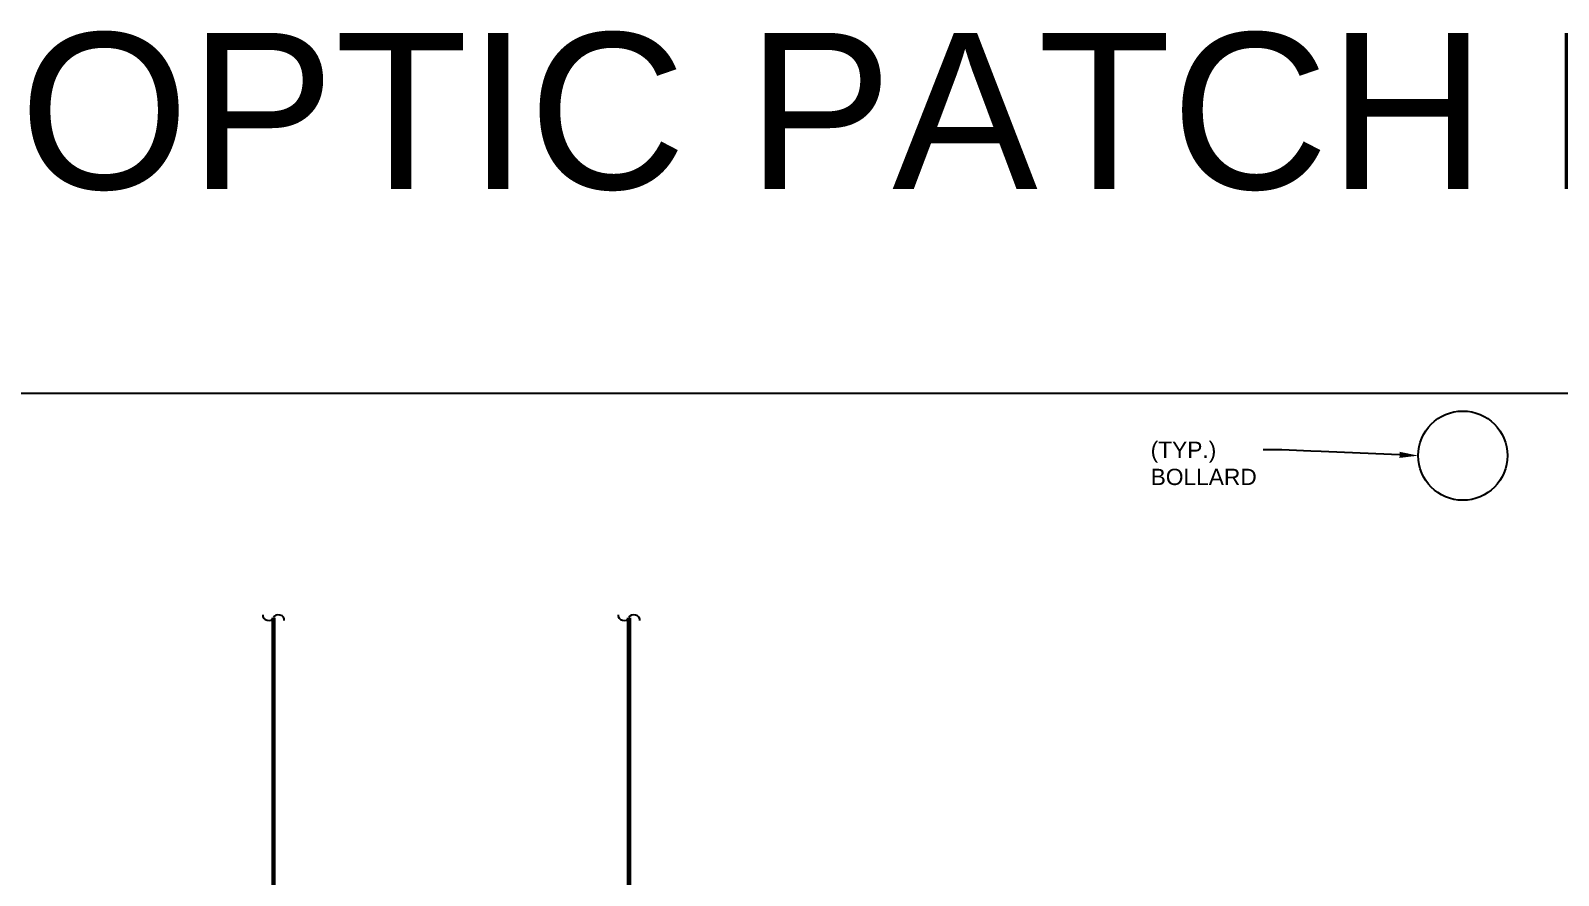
# Model space of a CAD drawing. Header units: feet. Extents: x -208 to 2089, y -974 to 342.
# Drawn here: x 1050 to 1152.7, y 249.2 to 306 of the extents above; entities that cross this region are included whole.
import ezdxf
from ezdxf import colors
from ezdxf.entities.mleader import LeaderData, LeaderLine
from ezdxf.math import Vec2, Vec3

# ---------------------------------------------------------------- set-up
doc = ezdxf.new("R2010")
doc.units = ezdxf.units.FT
doc.header["$MEASUREMENT"] = 0
doc.layers.get('Defpoints').update_dxf_attribs({"color": 5})
for name, color, linetype in [('E-CABL-FO', 120, 'FIBER_OPTIC'), ('E-EQPM-ENCL', 8, 'Continuous'), ('G-ANNO-TEXT', 1, 'Continuous')]:
    doc.layers.add(name, color=color, linetype=linetype)
doc.styles.add('NEI-A', font='arial.ttf', dxfattribs={"height": 0.1})
doc.linetypes.add('FIBER_OPTIC', pattern='A,0.2,-0.05,0,-0.05,0.2,-0.15,["FO",Standard,S=0.1,R=0,X=-0.04,Y=-0.05],-0.25,0.2,-0.05,0,-0.05', length=1.2)

# ---------------------------------------------------------------- blocks, each defined once
blk = doc.blocks.new('end break')
for centre, major_axis in [((0.016, 0.06), (-0.0162, -0.0604)), ((-0.016, -0.06), (0.0162, 0.0604))]:
    blk.add_ellipse(centre, major_axis=major_axis, ratio=0.75, start_param=3.141593, end_param=6.283185)

msp = doc.modelspace()

# ---------------------------------------------------------------- linework, layer by layer
at = {"layer": 'E-CABL-FO', "linetype": 'Continuous', "const_width": 0.3, "flags": 128}
for points in [[(1072.30141, 231.49282, 0.506560886), (1070.45766, 229.79617, -0.405965809), (1067.45445, 226.14163, -0.349135557), (1066.35303, 226.98793), (1066.35303, 266.52304)], [(1084.30141, 231.49282, -0.506560886), (1086.14515, 229.79617, 0.405965809), (1089.14836, 226.14163, 0.349135557), (1090.24978, 226.98793), (1090.24978, 266.52304)]]:
    msp.add_lwpolyline(points, format="xyb", dxfattribs=at)
at = {"layer": 'E-EQPM-ENCL'}
msp.add_circle((1146.30141, 277.41593), 3, dxfattribs=at)

# ---------------------------------------------------------------- block references
at = {"layer": 'E-CABL-FO', "linetype": 'Continuous', "xscale": 6, "yscale": 6, "zscale": 6, "rotation": 270}
for p in [(1066.35303, 266.52304), (1090.24978, 266.52304)]:
    msp.add_blockref('end break', p, dxfattribs=at)

# ---------------------------------------------------------------- texts
at = {"layer": 'Defpoints', "color": 1, "insert": (1146.65849, 292.45707), "char_height": 10.5007804, "attachment_point": 8, "style": 'NEI-A'}
msp.add_mtext('FIBER OPTIC PATCH PANEL EQUIPMENT', dxfattribs=at)

# ---------------------------------------------------------------- next in the draw order: leaders
at = {"layer": 'G-ANNO-TEXT'}
ml = msp.add_multileader_mtext('Standard', dxfattribs=at)
ml.set_content('(TYP.) BOLLARD', color=256, style='NEI-A')
ml.set_leader_properties()
ml.build(insert=Vec2(0, 0))
ml.multileader.update_dxf_attribs({"dogleg_length": 1.25, "arrow_head_size": 1.25})
ctx = ml.context
ctx.base_point, ctx.char_height, ctx.arrow_head_size, ctx.landing_gap_size, ctx.plane_origin = Vec3(1124.69192, 277.80163), 1.09375, 1.25, 0.625, Vec3(1122.06222, 224.46345)
notes = []
notes.append((ctx, [(1, (1, 1, 0), (1134.13193, 277.80163), (-1, 0), 1.25, [(0, [(1143.30141, 277.41593)], 0, [])])]))
ctx.mtext.insert, ctx.mtext.width, ctx.mtext.flow_direction = Vec3(1125.31692, 278.35783), 10.4276042, 5
ctx.mtext.has_bg_fill, ctx.mtext.bg_color, ctx.mtext.bg_scale_factor, ctx.mtext.bg_transparency, ctx.mtext.use_window_bg_color = 1, -1073741824, 1.5, 0, 1
for ctx, leaders in notes:
    for number, flags, end, landing, length, lines in leaders:
        leader = LeaderData()
        leader.index, (leader.has_last_leader_line, leader.has_dogleg_vector, leader.attachment_direction) = number, flags
        leader.last_leader_point, leader.dogleg_vector, leader.dogleg_length = Vec3(end), Vec3(landing), length
        for number, points, colour, breaks in lines:
            line = LeaderLine()
            line.index, line.vertices, line.color, line.breaks = number, Vec3.list(points), colors.encode_raw_color(colour), breaks
            leader.lines.append(line)
        ctx.leaders.append(leader)

# ---------------------------------------------------------------- next in the draw order: linework, layer by layer
at = {"layer": 'Defpoints'}
msp.add_lwpolyline([(1004.15849, 281.61556), (1289.15849, 281.61556), (1289.15849, 49.11556), (1004.15849, 49.11556)], close=True, dxfattribs=at)

doc.saveas('drawing.dxf')
